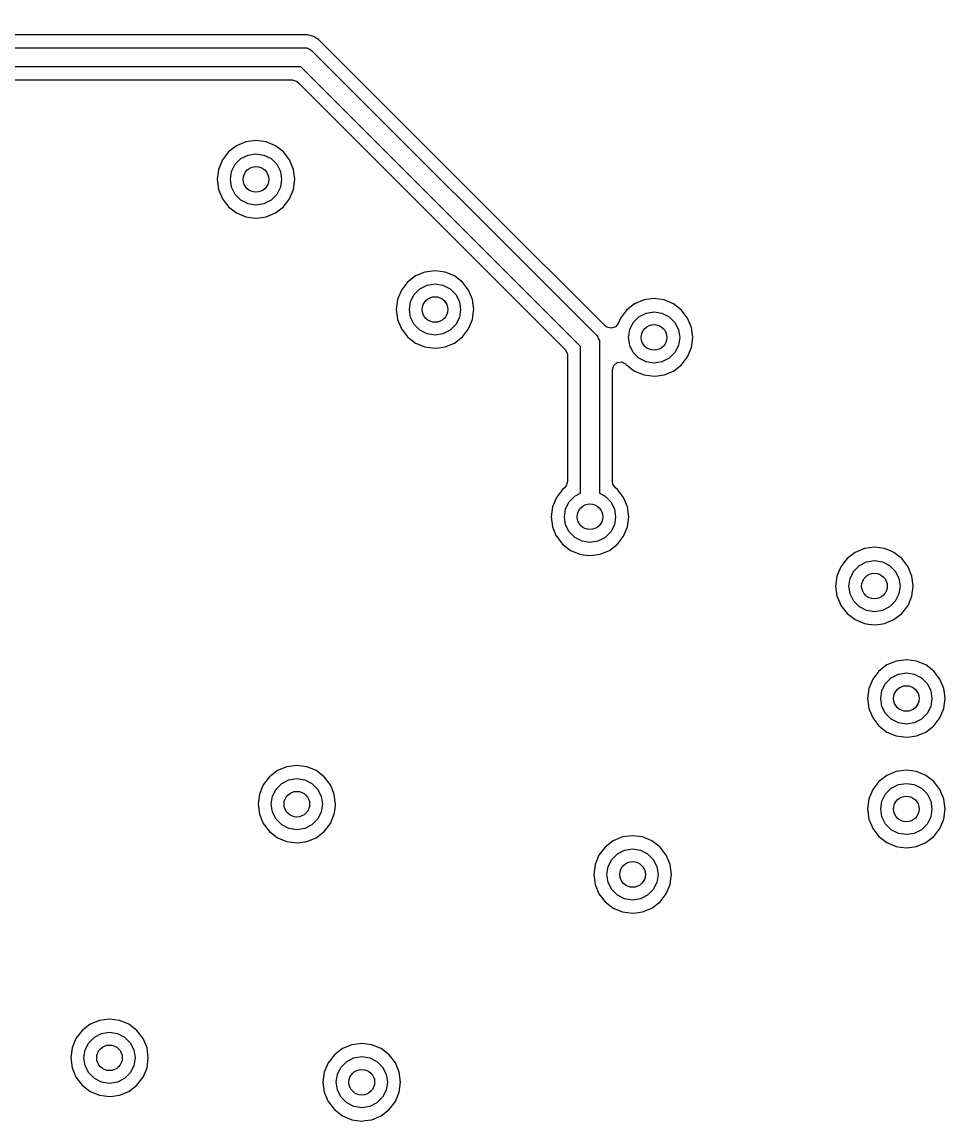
# Model space of a CAD drawing. Extents: x 116 to 183, y -110.2 to -37.6.
# Drawn here: x 154.34 to 168.82, y -80.23 to -63.07 of the extents above; entities that cross this region are included whole.
import ezdxf

# ---------------------------------------------------------------- set-up
doc = ezdxf.new("R2010")
doc.units = 0
doc.layers.add('BLACK', color=7, linetype='CONTINUOUS')

msp = doc.modelspace()

# ---------------------------------------------------------------- linework, layer by layer
at = {"layer": 'BLACK', "linetype": 'CONTINUOUS'}
for p, q in [((158.796143, -63.2765), (142.916116, -63.2765)), ((158.796144, -63.2765), (158.796143, -63.2765)), ((158.885288, -63.300386), (158.796144, -63.2765)), ((158.885289, -63.300386), (158.885288, -63.300386)), ((158.88529, -63.300387), (158.885289, -63.300386)), ((158.965208, -63.346527), (158.88529, -63.300387)), ((142.733975, -63.477), (158.75, -63.477)), ((158.75, -63.477), (158.779264, -63.479882)), ((158.779264, -63.479882), (158.801661, -63.489159)), ((158.801661, -63.489159), (158.833335, -63.502279)), ((158.965213, -63.346531), (158.965208, -63.346527)), ((161.618679, -65.999998), (158.965213, -63.346531)), ((158.833335, -63.502279), (158.856066, -63.520934)), ((158.856066, -63.520934), (163.306066, -67.970934)), ((158.687868, -63.777), (142.733975, -63.777)), ((163.05, -68.139132), (158.687868, -63.777)), ((142.916116, -63.9775), (158.553456, -63.9775)), ((158.553456, -63.9775), (158.620495, -63.997185)), ((158.620495, -63.997185), (158.641137, -64.013819)), ((158.641137, -64.013819), (162.813181, -68.185862)), ((157.68516, -65.007463), (157.559718, -65.103718)), ((157.831237, -64.946956), (157.68516, -65.007463)), ((157.831239, -64.946955), (157.831237, -64.946956)), ((157.987999, -64.926318), (157.831239, -64.946955)), ((157.988001, -64.926318), (157.987999, -64.926318)), ((158.14476, -64.946955), (157.988001, -64.926318)), ((158.144762, -64.946956), (158.14476, -64.946955)), ((158.290841, -65.007464), (158.144762, -64.946956)), ((158.416282, -65.103718), (158.290841, -65.007464)), ((157.559718, -65.103718), (157.463463, -65.22916)), ((157.664393, -65.296886), (157.752886, -65.208393)), ((157.752886, -65.208393), (157.864393, -65.151577)), ((157.864393, -65.151577), (157.988, -65.132)), ((157.988, -65.132), (158.111607, -65.151577)), ((158.111607, -65.151577), (158.223114, -65.208393)), ((158.223114, -65.208393), (158.311607, -65.296886)), ((158.512536, -65.229159), (158.416282, -65.103718)), ((157.402955, -65.375239), (157.382318, -65.531998)), ((157.402956, -65.375237), (157.402955, -65.375239)), ((157.463463, -65.22916), (157.402956, -65.375237)), ((157.607577, -65.408393), (157.664393, -65.296886)), ((158.311607, -65.296886), (158.368423, -65.408393)), ((158.573044, -65.375238), (158.512536, -65.229159)), ((158.593682, -65.532), (158.573044, -65.375238)), ((157.382318, -65.531998), (157.382318, -65.532001)), ((157.382318, -65.532001), (157.402955, -65.68876)), ((157.588, -65.532), (157.607577, -65.408393)), ((157.607577, -65.655607), (157.588, -65.532)), ((158.368423, -65.408393), (158.388, -65.532)), ((158.388, -65.532), (158.368423, -65.655607)), ((158.573044, -65.688762), (158.593682, -65.532)), ((157.402955, -65.68876), (157.402956, -65.688762)), ((157.402956, -65.688762), (157.463464, -65.834841)), ((157.664393, -65.767114), (157.607577, -65.655607)), ((158.368423, -65.655607), (158.311607, -65.767114)), ((158.512536, -65.834841), (158.573044, -65.688762)), ((157.463464, -65.834841), (157.559718, -65.960282)), ((157.752886, -65.855607), (157.664393, -65.767114)), ((157.864393, -65.912423), (157.752886, -65.855607)), ((158.223114, -65.855607), (158.111607, -65.912423)), ((158.311607, -65.767114), (158.223114, -65.855607)), ((158.416282, -65.960282), (158.512536, -65.834841)), ((157.559718, -65.960282), (157.685159, -66.056536)), ((157.685159, -66.056536), (157.831238, -66.117044)), ((157.988, -65.932), (157.864393, -65.912423)), ((158.111607, -65.912423), (157.988, -65.932)), ((158.144762, -66.117044), (158.290841, -66.056536)), ((158.290841, -66.056536), (158.416282, -65.960282)), ((163.415212, -67.796531), (161.618679, -65.999998)), ((157.831238, -66.117044), (157.909619, -66.127363)), ((157.909619, -66.127363), (157.987999, -66.137682)), ((157.987999, -66.137682), (157.988, -66.137682)), ((157.988, -66.137682), (157.988001, -66.137682)), ((157.988001, -66.137682), (158.040254, -66.130802)), ((158.040254, -66.130802), (158.144762, -66.117044)), ((160.47916, -67.039463), (160.353718, -67.135718)), ((160.625237, -66.978956), (160.47916, -67.039463)), ((160.625239, -66.978955), (160.625237, -66.978956)), ((160.781999, -66.958318), (160.625239, -66.978955)), ((160.782001, -66.958318), (160.781999, -66.958318)), ((160.93876, -66.978955), (160.782001, -66.958318)), ((160.938762, -66.978956), (160.93876, -66.978955)), ((161.084841, -67.039464), (160.938762, -66.978956)), ((161.210282, -67.135718), (161.084841, -67.039464)), ((160.257463, -67.26116), (160.196956, -67.407237)), ((160.353718, -67.135718), (160.257463, -67.26116)), ((160.458393, -67.328886), (160.546886, -67.240393)), ((160.546886, -67.240393), (160.658393, -67.183577)), ((160.658393, -67.183577), (160.782, -67.164)), ((160.782, -67.164), (160.905607, -67.183577)), ((160.905607, -67.183577), (161.017114, -67.240393)), ((161.017114, -67.240393), (161.105607, -67.328886)), ((161.306536, -67.261159), (161.210282, -67.135718)), ((161.367044, -67.407238), (161.306536, -67.261159)), ((160.196955, -67.407239), (160.176318, -67.563998)), ((160.196956, -67.407237), (160.196955, -67.407239)), ((160.401577, -67.440393), (160.458393, -67.328886)), ((161.105607, -67.328886), (161.162423, -67.440393)), ((161.367044, -67.407239), (161.367044, -67.407238)), ((161.387682, -67.563998), (161.367044, -67.407239)), ((164.043237, -67.414956), (163.89716, -67.475463)), ((164.043239, -67.414955), (164.043237, -67.414956)), ((164.199999, -67.394318), (164.043239, -67.414955)), ((164.200001, -67.394318), (164.199999, -67.394318)), ((164.35676, -67.414955), (164.200001, -67.394318)), ((164.356762, -67.414956), (164.35676, -67.414955)), ((164.394865, -67.430739), (164.356762, -67.414956)), ((164.502841, -67.475464), (164.394865, -67.430739)), ((160.176318, -67.563998), (160.176318, -67.564001)), ((160.176318, -67.564001), (160.196955, -67.72076)), ((160.382, -67.564), (160.401577, -67.440393)), ((160.401577, -67.687607), (160.382, -67.564)), ((161.162423, -67.440393), (161.182, -67.564)), ((161.182, -67.564), (161.162423, -67.687607)), ((161.367044, -67.720762), (161.384588, -67.5875)), ((161.384588, -67.5875), (161.387682, -67.564001)), ((161.387682, -67.564001), (161.387682, -67.563998)), ((163.771718, -67.571718), (163.675463, -67.69716)), ((163.89716, -67.475463), (163.771718, -67.571718)), ((164.076393, -67.619577), (164.2, -67.6)), ((164.2, -67.6), (164.323607, -67.619577)), ((164.628282, -67.571718), (164.502841, -67.475464)), ((164.64039, -67.587498), (164.628282, -67.571718)), ((164.724536, -67.697159), (164.64039, -67.587498)), ((160.196955, -67.72076), (160.196956, -67.720762)), ((160.196956, -67.720762), (160.257464, -67.866841)), ((160.458393, -67.799114), (160.401577, -67.687607)), ((161.162423, -67.687607), (161.105607, -67.799114)), ((161.306536, -67.866841), (161.367044, -67.720762)), ((163.64115, -67.779999), (163.597308, -67.834403)), ((163.675463, -67.69716), (163.64115, -67.779999)), ((163.819577, -67.876393), (163.876393, -67.764886)), ((163.876393, -67.764886), (163.964886, -67.676393)), ((163.964886, -67.676393), (164.076393, -67.619577)), ((164.323607, -67.619577), (164.435114, -67.676393)), ((164.435114, -67.676393), (164.523607, -67.764886)), ((164.523607, -67.764886), (164.580423, -67.876393)), ((164.785044, -67.843238), (164.724536, -67.697159)), ((160.257464, -67.866841), (160.353718, -67.992282)), ((160.546886, -67.887607), (160.458393, -67.799114)), ((160.658393, -67.944423), (160.546886, -67.887607)), ((160.782, -67.964), (160.658393, -67.944423)), ((160.905607, -67.944423), (160.782, -67.964)), ((161.017114, -67.887607), (160.905607, -67.944423)), ((161.105607, -67.799114), (161.017114, -67.887607)), ((161.210282, -67.992282), (161.306536, -67.866841)), ((163.438908, -67.820227), (163.415212, -67.796531)), ((163.463315, -67.839187), (163.438908, -67.820227)), ((163.531014, -67.856467), (163.463315, -67.839187)), ((163.597308, -67.834403), (163.531014, -67.856467)), ((163.8, -68), (163.819577, -67.876393)), ((164.580423, -67.876393), (164.6, -68)), ((164.805682, -68), (164.785044, -67.843238)), ((160.353718, -67.992282), (160.479159, -68.088536)), ((160.479159, -68.088536), (160.625238, -68.149044)), ((160.938762, -68.149044), (161.084841, -68.088536)), ((161.084841, -68.088536), (161.210282, -67.992282)), ((163.306066, -67.970934), (163.324721, -67.993664)), ((163.324721, -67.993664), (163.340557, -68.031899)), ((163.340557, -68.031899), (163.347118, -68.047736)), ((163.347118, -68.047736), (163.35, -68.077)), ((163.35, -68.077), (163.35, -70.433024)), ((163.819577, -68.123607), (163.8, -68)), ((163.876393, -68.235114), (163.819577, -68.123607)), ((164.580423, -68.123607), (164.523607, -68.235114)), ((164.6, -68), (164.580423, -68.123607)), ((164.785044, -68.156762), (164.805682, -68)), ((160.625238, -68.149044), (160.700307, -68.158927)), ((160.700307, -68.158927), (160.781999, -68.169682)), ((160.781999, -68.169682), (160.782, -68.169682)), ((160.782, -68.169682), (160.782001, -68.169682)), ((160.782001, -68.169682), (160.834254, -68.162802)), ((160.834254, -68.162802), (160.938762, -68.149044)), ((162.813181, -68.185862), (162.846666, -68.247185)), ((162.846666, -68.247185), (162.8495, -68.273543)), ((162.8495, -68.273543), (162.8495, -70.250883)), ((163.05, -70.433024), (163.05, -68.139132)), ((163.964886, -68.323607), (163.876393, -68.235114)), ((164.523607, -68.235114), (164.435114, -68.323607)), ((164.724536, -68.302841), (164.785044, -68.156762)), ((163.5505, -68.505276), (163.570185, -68.438237)), ((163.570185, -68.438237), (163.622989, -68.392482)), ((163.622989, -68.392482), (163.692147, -68.382538)), ((163.692147, -68.382538), (163.755703, -68.411563)), ((163.755703, -68.411563), (163.767166, -68.42373)), ((163.767166, -68.42373), (163.771713, -68.428277)), ((163.771713, -68.428277), (163.771715, -68.428279)), ((163.771715, -68.428279), (163.771718, -68.428282)), ((163.771718, -68.428282), (163.897159, -68.524536)), ((164.076393, -68.380423), (163.964886, -68.323607)), ((164.2, -68.4), (164.076393, -68.380423)), ((164.323607, -68.380423), (164.2, -68.4)), ((164.435114, -68.323607), (164.323607, -68.380423)), ((164.502841, -68.524536), (164.628282, -68.428282)), ((164.628282, -68.428282), (164.724536, -68.302841)), ((163.5505, -69.748265), (163.5505, -68.505276)), ((163.897159, -68.524536), (164.043238, -68.585044)), ((164.043238, -68.585044), (164.121619, -68.595363)), ((164.121619, -68.595363), (164.199999, -68.605682)), ((164.199999, -68.605682), (164.2, -68.605682)), ((164.2, -68.605682), (164.200001, -68.605682)), ((164.200001, -68.605682), (164.252254, -68.598802)), ((164.252254, -68.598802), (164.356762, -68.585044)), ((164.356762, -68.585044), (164.502841, -68.524536)), ((163.5505, -70.250883), (163.5505, -69.748265)), ((162.800987, -70.349258), (162.771721, -70.371714)), ((162.829815, -70.317922), (162.800987, -70.349258)), ((162.8495, -70.250883), (162.829815, -70.317922)), ((163.557811, -70.29283), (163.5505, -70.250883)), ((163.599013, -70.349258), (163.557811, -70.29283)), ((163.628278, -70.371714), (163.599013, -70.349258)), ((162.675463, -70.49716), (162.614956, -70.643237)), ((162.771721, -70.371714), (162.675463, -70.49716)), ((162.876393, -70.564886), (162.964886, -70.476393)), ((162.964886, -70.476393), (163.05, -70.433024)), ((163.35, -70.433024), (163.435114, -70.476393)), ((163.435114, -70.476393), (163.523607, -70.564886)), ((163.628279, -70.371716), (163.628278, -70.371714)), ((163.628282, -70.371718), (163.628279, -70.371716)), ((163.724536, -70.497159), (163.628282, -70.371718)), ((163.785044, -70.643238), (163.724536, -70.497159)), ((162.614955, -70.643239), (162.594318, -70.799998)), ((162.614956, -70.643237), (162.614955, -70.643239)), ((162.8, -70.8), (162.819577, -70.676393)), ((162.819577, -70.676393), (162.876393, -70.564886)), ((163.523607, -70.564886), (163.580423, -70.676393)), ((163.580423, -70.676393), (163.6, -70.8)), ((163.785044, -70.643239), (163.785044, -70.643238)), ((163.796227, -70.728185), (163.785044, -70.643239)), ((162.594318, -70.799998), (162.594318, -70.800001)), ((162.594318, -70.800001), (162.614955, -70.95676)), ((162.819577, -70.923607), (162.8, -70.8)), ((163.6, -70.8), (163.580423, -70.923607)), ((163.785044, -70.956762), (163.805682, -70.8)), ((163.805682, -70.8), (163.796227, -70.728185)), ((162.614955, -70.95676), (162.614956, -70.956762)), ((162.614956, -70.956762), (162.674447, -71.100387)), ((162.876393, -71.035114), (162.819577, -70.923607)), ((162.964886, -71.123607), (162.876393, -71.035114)), ((163.523607, -71.035114), (163.435114, -71.123607)), ((163.580423, -70.923607), (163.523607, -71.035114)), ((163.724536, -71.102841), (163.785044, -70.956762)), ((162.674447, -71.100387), (162.675464, -71.102841)), ((162.675464, -71.102841), (162.771718, -71.228282)), ((163.076393, -71.180423), (162.964886, -71.123607)), ((163.2, -71.2), (163.076393, -71.180423)), ((163.323607, -71.180423), (163.2, -71.2)), ((163.435114, -71.123607), (163.323607, -71.180423)), ((163.628282, -71.228282), (163.724536, -71.102841)), ((162.771718, -71.228282), (162.897159, -71.324536)), ((162.897159, -71.324536), (163.043238, -71.385044)), ((163.043238, -71.385044), (163.09552, -71.391927)), ((163.252254, -71.398802), (163.356762, -71.385044)), ((163.356762, -71.385044), (163.502841, -71.324536)), ((163.502841, -71.324536), (163.628282, -71.228282)), ((167.33716, -71.357463), (167.211718, -71.453718)), ((167.483237, -71.296956), (167.33716, -71.357463)), ((167.483239, -71.296955), (167.483237, -71.296956)), ((167.639999, -71.276318), (167.483239, -71.296955)), ((167.640001, -71.276318), (167.639999, -71.276318)), ((167.79676, -71.296955), (167.640001, -71.276318)), ((167.796762, -71.296956), (167.79676, -71.296955)), ((167.908496, -71.343238), (167.796762, -71.296956)), ((167.942841, -71.357464), (167.908496, -71.343238)), ((168.068282, -71.453718), (167.942841, -71.357464)), ((163.09552, -71.391927), (163.199999, -71.405682)), ((163.199999, -71.405682), (163.2, -71.405682)), ((163.2, -71.405682), (163.200001, -71.405682)), ((163.200001, -71.405682), (163.252254, -71.398802)), ((167.211718, -71.453718), (167.115463, -71.57916)), ((167.316393, -71.646886), (167.404886, -71.558393)), ((167.404886, -71.558393), (167.516393, -71.501577)), ((167.516393, -71.501577), (167.64, -71.482)), ((167.64, -71.482), (167.763607, -71.501577)), ((167.763607, -71.501577), (167.875114, -71.558393)), ((167.875114, -71.558393), (167.963607, -71.646886)), ((168.103794, -71.499998), (168.068282, -71.453718)), ((168.164536, -71.579159), (168.103794, -71.499998)), ((167.054955, -71.725239), (167.034318, -71.881998)), ((167.054956, -71.725237), (167.054955, -71.725239)), ((167.115463, -71.57916), (167.054956, -71.725237)), ((167.259577, -71.758393), (167.316393, -71.646886)), ((167.963607, -71.646886), (168.020423, -71.758393)), ((168.225044, -71.725238), (168.164536, -71.579159)), ((168.225044, -71.725239), (168.225044, -71.725238)), ((168.245414, -71.879968), (168.225044, -71.725239)), ((167.034318, -71.881998), (167.034318, -71.882001)), ((167.034318, -71.882001), (167.054955, -72.03876)), ((167.24, -71.882), (167.259577, -71.758393)), ((167.259577, -72.005607), (167.24, -71.882)), ((168.020423, -71.758393), (168.04, -71.882)), ((168.04, -71.882), (168.020423, -72.005607)), ((168.225044, -72.038762), (168.245682, -71.882)), ((168.245682, -71.882), (168.245414, -71.879968)), ((167.054955, -72.03876), (167.054956, -72.038762)), ((167.054956, -72.038762), (167.092885, -72.130332)), ((167.316393, -72.117114), (167.259577, -72.005607)), ((168.020423, -72.005607), (167.963607, -72.117114)), ((168.164536, -72.184841), (168.225044, -72.038762)), ((167.092885, -72.130332), (167.115464, -72.184841)), ((167.115464, -72.184841), (167.211718, -72.310282)), ((167.404886, -72.205607), (167.316393, -72.117114)), ((167.516393, -72.262423), (167.404886, -72.205607)), ((167.875114, -72.205607), (167.763607, -72.262423)), ((167.963607, -72.117114), (167.875114, -72.205607)), ((168.068282, -72.310282), (168.164536, -72.184841)), ((167.211718, -72.310282), (167.337159, -72.406536)), ((167.337159, -72.406536), (167.483238, -72.467044)), ((167.64, -72.282), (167.516393, -72.262423)), ((167.763607, -72.262423), (167.64, -72.282)), ((167.796762, -72.467044), (167.942841, -72.406536)), ((167.942841, -72.406536), (168.068282, -72.310282)), ((167.483238, -72.467044), (167.547187, -72.475463)), ((167.547187, -72.475463), (167.639999, -72.487682)), ((167.639999, -72.487682), (167.64, -72.487682)), ((167.64, -72.487682), (167.640001, -72.487682)), ((167.640001, -72.487682), (167.732805, -72.475464)), ((167.732805, -72.475464), (167.796762, -72.467044)), ((167.980737, -73.052456), (167.83466, -73.112963)), ((167.980739, -73.052455), (167.980737, -73.052456)), ((168.137499, -73.031818), (167.980739, -73.052455)), ((168.137501, -73.031818), (168.137499, -73.031818)), ((168.29426, -73.052455), (168.137501, -73.031818)), ((168.294262, -73.052456), (168.29426, -73.052455)), ((168.415904, -73.102842), (168.294262, -73.052456)), ((168.440341, -73.112964), (168.415904, -73.102842)), ((167.709218, -73.209218), (167.612963, -73.33466)), ((167.83466, -73.112963), (167.709218, -73.209218)), ((167.902386, -73.313893), (168.013893, -73.257077)), ((168.013893, -73.257077), (168.1375, -73.2375)), ((168.1375, -73.2375), (168.261107, -73.257077)), ((168.261107, -73.257077), (168.372614, -73.313893)), ((168.565782, -73.209218), (168.440341, -73.112964)), ((168.662036, -73.334659), (168.565782, -73.209218)), ((167.612963, -73.33466), (167.552456, -73.480737)), ((167.757077, -73.513893), (167.813893, -73.402386)), ((167.813893, -73.402386), (167.902386, -73.313893)), ((168.372614, -73.313893), (168.461107, -73.402386)), ((168.461107, -73.402386), (168.517923, -73.513893)), ((168.722544, -73.480738), (168.662036, -73.334659)), ((167.552455, -73.480739), (167.531818, -73.637498)), ((167.552456, -73.480737), (167.552455, -73.480739)), ((167.7375, -73.6375), (167.757077, -73.513893)), ((168.517923, -73.513893), (168.5375, -73.6375)), ((168.737182, -73.591922), (168.722544, -73.480738)), ((168.743182, -73.6375), (168.737182, -73.591922)), ((167.531818, -73.637498), (167.531818, -73.637501)), ((167.531818, -73.637501), (167.552455, -73.79426)), ((167.757077, -73.761107), (167.7375, -73.6375)), ((167.813893, -73.872614), (167.757077, -73.761107)), ((168.517923, -73.761107), (168.461107, -73.872614)), ((168.5375, -73.6375), (168.517923, -73.761107)), ((168.722544, -73.794262), (168.743182, -73.6375)), ((167.552455, -73.79426), (167.552456, -73.794262)), ((167.552456, -73.794262), (167.611787, -73.937501)), ((167.611787, -73.937501), (167.612964, -73.940341)), ((167.612964, -73.940341), (167.709218, -74.065782)), ((167.902386, -73.961107), (167.813893, -73.872614)), ((168.461107, -73.872614), (168.372614, -73.961107)), ((168.565782, -74.065782), (168.662036, -73.940341)), ((168.662036, -73.940341), (168.722544, -73.794262)), ((167.709218, -74.065782), (167.834659, -74.162036)), ((168.013893, -74.017923), (167.902386, -73.961107)), ((168.1375, -74.0375), (168.013893, -74.017923)), ((168.261107, -74.017923), (168.1375, -74.0375)), ((168.372614, -73.961107), (168.261107, -74.017923)), ((168.440341, -74.162036), (168.565782, -74.065782)), ((167.834659, -74.162036), (167.980738, -74.222544)), ((167.980738, -74.222544), (168.059119, -74.232863)), ((168.059119, -74.232863), (168.137499, -74.243182)), ((168.137499, -74.243182), (168.1375, -74.243182)), ((168.1375, -74.243182), (168.137501, -74.243182)), ((168.137501, -74.243182), (168.189754, -74.236302)), ((168.189754, -74.236302), (168.294262, -74.222544)), ((168.294262, -74.222544), (168.440341, -74.162036)), ((158.322483, -74.763217), (158.197041, -74.859472)), ((158.46856, -74.70271), (158.322483, -74.763217)), ((158.468562, -74.702709), (158.46856, -74.70271)), ((158.625322, -74.682072), (158.468562, -74.702709)), ((158.625324, -74.682072), (158.625322, -74.682072)), ((158.782083, -74.702709), (158.625324, -74.682072)), ((158.782085, -74.70271), (158.782083, -74.702709)), ((158.917657, -74.758866), (158.782085, -74.70271)), ((158.928164, -74.763218), (158.917657, -74.758866)), ((159.053605, -74.859472), (158.928164, -74.763218)), ((167.980737, -74.777456), (167.83466, -74.837963)), ((167.980739, -74.777455), (167.980737, -74.777456)), ((168.137499, -74.756818), (167.980739, -74.777455)), ((168.137501, -74.756818), (168.137499, -74.756818)), ((168.29426, -74.777455), (168.137501, -74.756818)), ((168.294262, -74.777456), (168.29426, -74.777455)), ((168.440341, -74.837964), (168.294262, -74.777456)), ((158.100786, -74.984914), (158.040279, -75.130991)), ((158.197041, -74.859472), (158.100786, -74.984914)), ((158.301716, -75.05264), (158.390209, -74.964147)), ((158.390209, -74.964147), (158.501716, -74.907331)), ((158.501716, -74.907331), (158.625323, -74.887754)), ((158.625323, -74.887754), (158.74893, -74.907331)), ((158.74893, -74.907331), (158.860437, -74.964147)), ((158.860437, -74.964147), (158.94893, -75.05264)), ((159.149859, -74.984913), (159.053605, -74.859472)), ((159.210367, -75.130992), (159.149859, -74.984913)), ((167.709218, -74.934218), (167.612963, -75.05966)), ((167.83466, -74.837963), (167.709218, -74.934218)), ((167.902386, -75.038893), (168.013893, -74.982077)), ((168.013893, -74.982077), (168.1375, -74.9625)), ((168.1375, -74.9625), (168.261107, -74.982077)), ((168.261107, -74.982077), (168.372614, -75.038893)), ((168.565782, -74.934218), (168.440341, -74.837964)), ((168.662036, -75.059659), (168.565782, -74.934218)), ((158.040278, -75.130993), (158.019641, -75.287752)), ((158.040279, -75.130991), (158.040278, -75.130993)), ((158.2449, -75.164147), (158.301716, -75.05264)), ((158.94893, -75.05264), (159.005746, -75.164147)), ((159.210367, -75.130993), (159.210367, -75.130992)), ((159.226034, -75.249998), (159.210367, -75.130993)), ((167.612963, -75.05966), (167.552456, -75.205737)), ((167.757077, -75.238893), (167.813893, -75.127386)), ((167.813893, -75.127386), (167.902386, -75.038893)), ((168.372614, -75.038893), (168.461107, -75.127386)), ((168.461107, -75.127386), (168.517923, -75.238893)), ((168.722544, -75.205738), (168.662036, -75.059659)), ((158.019641, -75.287752), (158.019641, -75.287755)), ((158.019641, -75.287755), (158.040278, -75.444514)), ((158.225323, -75.287754), (158.2449, -75.164147)), ((158.2449, -75.411361), (158.225323, -75.287754)), ((159.005746, -75.164147), (159.025323, -75.287754)), ((159.025323, -75.287754), (159.005746, -75.411361)), ((159.221165, -75.362498), (159.231005, -75.287754)), ((159.231005, -75.287754), (159.226034, -75.249998)), ((167.552455, -75.205739), (167.531818, -75.362498)), ((167.552456, -75.205737), (167.552455, -75.205739)), ((167.7375, -75.3625), (167.757077, -75.238893)), ((168.517923, -75.238893), (168.5375, -75.3625)), ((168.722544, -75.205739), (168.722544, -75.205738)), ((168.728371, -75.249998), (168.722544, -75.205739)), ((168.738179, -75.324502), (168.728371, -75.249998)), ((168.743182, -75.3625), (168.738179, -75.324502)), ((158.040278, -75.444514), (158.040279, -75.444516)), ((158.040279, -75.444516), (158.100787, -75.590595)), ((158.301716, -75.522868), (158.2449, -75.411361)), ((159.005746, -75.411361), (158.94893, -75.522868)), ((159.149859, -75.590595), (159.210367, -75.444516)), ((159.210367, -75.444516), (159.221165, -75.362498)), ((167.531818, -75.362498), (167.531818, -75.362501)), ((167.531818, -75.362501), (167.552455, -75.51926)), ((167.757077, -75.486107), (167.7375, -75.3625)), ((167.813893, -75.597614), (167.757077, -75.486107)), ((168.517923, -75.486107), (168.461107, -75.597614)), ((168.5375, -75.3625), (168.517923, -75.486107)), ((168.722544, -75.519262), (168.743182, -75.3625)), ((158.100787, -75.590595), (158.197041, -75.716036)), ((158.390209, -75.611361), (158.301716, -75.522868)), ((158.501716, -75.668177), (158.390209, -75.611361)), ((158.625323, -75.687754), (158.501716, -75.668177)), ((158.74893, -75.668177), (158.625323, -75.687754)), ((158.860437, -75.611361), (158.74893, -75.668177)), ((158.94893, -75.522868), (158.860437, -75.611361)), ((159.053605, -75.716036), (159.149859, -75.590595)), ((167.552455, -75.51926), (167.552456, -75.519262)), ((167.552456, -75.519262), (167.602024, -75.638931)), ((167.602024, -75.638931), (167.612964, -75.665341)), ((167.612964, -75.665341), (167.709218, -75.790782)), ((167.902386, -75.686107), (167.813893, -75.597614)), ((168.461107, -75.597614), (168.372614, -75.686107)), ((168.565782, -75.790782), (168.662036, -75.665341)), ((168.662036, -75.665341), (168.722544, -75.519262)), ((158.197041, -75.716036), (158.322482, -75.81229)), ((158.322482, -75.81229), (158.468561, -75.872798)), ((158.782085, -75.872798), (158.928164, -75.81229)), ((158.928164, -75.81229), (159.053605, -75.716036)), ((163.708237, -75.799956), (163.56216, -75.860463)), ((163.708239, -75.799955), (163.708237, -75.799956)), ((163.864999, -75.779318), (163.708239, -75.799955)), ((163.865001, -75.779318), (163.864999, -75.779318)), ((164.02176, -75.799955), (163.865001, -75.779318)), ((164.021762, -75.799956), (164.02176, -75.799955)), ((164.156296, -75.855682), (164.021762, -75.799956)), ((167.709218, -75.790782), (167.834659, -75.887036)), ((168.013893, -75.742923), (167.902386, -75.686107)), ((168.1375, -75.7625), (168.013893, -75.742923)), ((168.261107, -75.742923), (168.1375, -75.7625)), ((168.372614, -75.686107), (168.261107, -75.742923)), ((168.440341, -75.887036), (168.565782, -75.790782)), ((158.468561, -75.872798), (158.546942, -75.883117)), ((158.546942, -75.883117), (158.625322, -75.893436)), ((158.625322, -75.893436), (158.625323, -75.893436)), ((158.625323, -75.893436), (158.625324, -75.893436)), ((158.625324, -75.893436), (158.677577, -75.886556)), ((158.677577, -75.886556), (158.782085, -75.872798)), ((163.436718, -75.956718), (163.340463, -76.08216)), ((163.56216, -75.860463), (163.436718, -75.956718)), ((163.629886, -76.061393), (163.741393, -76.004577)), ((163.741393, -76.004577), (163.865, -75.985)), ((163.865, -75.985), (163.988607, -76.004577)), ((163.988607, -76.004577), (164.100114, -76.061393)), ((164.167841, -75.860464), (164.156296, -75.855682)), ((164.293282, -75.956718), (164.167841, -75.860464)), ((164.389536, -76.082159), (164.293282, -75.956718)), ((167.834659, -75.887036), (167.980738, -75.947544)), ((167.980738, -75.947544), (168.050422, -75.956718)), ((168.050422, -75.956718), (168.137499, -75.968182)), ((168.137499, -75.968182), (168.1375, -75.968182)), ((168.1375, -75.968182), (168.137501, -75.968182)), ((168.137501, -75.968182), (168.224578, -75.956718)), ((168.224578, -75.956718), (168.294262, -75.947544)), ((168.294262, -75.947544), (168.440341, -75.887036)), ((163.340463, -76.08216), (163.279956, -76.228237)), ((163.484577, -76.261393), (163.541393, -76.149886)), ((163.541393, -76.149886), (163.629886, -76.061393)), ((164.100114, -76.061393), (164.188607, -76.149886)), ((164.188607, -76.149886), (164.245423, -76.261393)), ((164.450044, -76.228238), (164.389536, -76.082159)), ((163.279955, -76.228239), (163.259318, -76.384998)), ((163.279956, -76.228237), (163.279955, -76.228239)), ((163.465, -76.385), (163.484577, -76.261393)), ((164.245423, -76.261393), (164.265, -76.385)), ((164.450044, -76.228239), (164.450044, -76.228238)), ((164.470682, -76.384998), (164.450044, -76.228239)), ((163.259318, -76.384998), (163.259318, -76.385001)), ((163.259318, -76.385001), (163.279955, -76.54176)), ((163.484577, -76.508607), (163.465, -76.385)), ((163.541393, -76.620114), (163.484577, -76.508607)), ((164.245423, -76.508607), (164.188607, -76.620114)), ((164.265, -76.385), (164.245423, -76.508607)), ((164.450044, -76.541762), (164.467111, -76.412125)), ((164.467111, -76.412125), (164.470682, -76.385001)), ((164.470682, -76.385001), (164.470682, -76.384998)), ((163.279955, -76.54176), (163.279956, -76.541762)), ((163.279956, -76.541762), (163.340371, -76.687618)), ((163.340371, -76.687618), (163.340464, -76.687841)), ((163.340464, -76.687841), (163.436718, -76.813282)), ((163.629886, -76.708607), (163.541393, -76.620114)), ((164.188607, -76.620114), (164.100114, -76.708607)), ((164.293282, -76.813282), (164.389536, -76.687841)), ((164.389536, -76.687841), (164.450044, -76.541762)), ((163.436718, -76.813282), (163.562159, -76.909536)), ((163.741393, -76.765423), (163.629886, -76.708607)), ((163.865, -76.785), (163.741393, -76.765423)), ((163.988607, -76.765423), (163.865, -76.785)), ((164.100114, -76.708607), (163.988607, -76.765423)), ((164.167841, -76.909536), (164.293282, -76.813282)), ((163.562159, -76.909536), (163.708238, -76.970044)), ((163.708238, -76.970044), (163.786619, -76.980363)), ((163.786619, -76.980363), (163.864999, -76.990682)), ((163.864999, -76.990682), (163.865, -76.990682)), ((163.865, -76.990682), (163.865001, -76.990682)), ((163.865001, -76.990682), (163.917254, -76.983802)), ((163.917254, -76.983802), (164.021762, -76.970044)), ((164.021762, -76.970044), (164.167841, -76.909536)), ((155.39916, -78.723463), (155.273718, -78.819718)), ((155.545237, -78.662956), (155.39916, -78.723463)), ((155.545239, -78.662955), (155.545237, -78.662956)), ((155.701999, -78.642318), (155.545239, -78.662955)), ((155.702001, -78.642318), (155.701999, -78.642318)), ((155.85876, -78.662955), (155.702001, -78.642318)), ((155.858762, -78.662956), (155.85876, -78.662955)), ((155.965588, -78.707205), (155.858762, -78.662956)), ((156.004841, -78.723464), (155.965588, -78.707205)), ((156.130282, -78.819718), (156.004841, -78.723464)), ((155.273718, -78.819718), (155.177463, -78.94516)), ((155.378393, -79.012886), (155.466886, -78.924393)), ((155.466886, -78.924393), (155.578393, -78.867577)), ((155.578393, -78.867577), (155.702, -78.848)), ((155.702, -78.848), (155.825607, -78.867577)), ((155.825607, -78.867577), (155.937114, -78.924393)), ((155.937114, -78.924393), (156.025607, -79.012886)), ((156.226536, -78.945159), (156.130282, -78.819718)), ((155.116955, -79.091239), (155.096318, -79.247998)), ((155.116956, -79.091237), (155.116955, -79.091239)), ((155.177463, -78.94516), (155.116956, -79.091237)), ((155.321577, -79.124393), (155.378393, -79.012886)), ((156.025607, -79.012886), (156.082423, -79.124393)), ((156.287044, -79.091238), (156.226536, -78.945159)), ((156.307682, -79.248), (156.287044, -79.091238)), ((159.33616, -79.104463), (159.210718, -79.200718)), ((159.482237, -79.043956), (159.33616, -79.104463)), ((159.482239, -79.043955), (159.482237, -79.043956)), ((159.638999, -79.023318), (159.482239, -79.043955)), ((159.639001, -79.023318), (159.638999, -79.023318)), ((159.79576, -79.043955), (159.639001, -79.023318)), ((159.795762, -79.043956), (159.79576, -79.043955)), ((159.909908, -79.091237), (159.795762, -79.043956)), ((159.941841, -79.104464), (159.909908, -79.091237)), ((160.067282, -79.200718), (159.941841, -79.104464)), ((155.096318, -79.247998), (155.096318, -79.248001)), ((155.096318, -79.248001), (155.116955, -79.40476)), ((155.302, -79.248), (155.321577, -79.124393)), ((155.321577, -79.371607), (155.302, -79.248)), ((156.082423, -79.124393), (156.102, -79.248)), ((156.102, -79.248), (156.082423, -79.371607)), ((156.287044, -79.404762), (156.307682, -79.248)), ((159.210718, -79.200718), (159.114463, -79.32616)), ((159.403886, -79.305393), (159.515393, -79.248577)), ((159.515393, -79.248577), (159.639, -79.229)), ((159.639, -79.229), (159.762607, -79.248577)), ((159.762607, -79.248577), (159.874114, -79.305393)), ((160.163536, -79.326159), (160.067282, -79.200718)), ((155.116955, -79.40476), (155.116956, -79.404762)), ((155.116956, -79.404762), (155.144905, -79.472238)), ((155.378393, -79.483114), (155.321577, -79.371607)), ((156.082423, -79.371607), (156.025607, -79.483114)), ((156.226536, -79.550841), (156.287044, -79.404762)), ((159.114463, -79.32616), (159.053956, -79.472237)), ((159.258577, -79.505393), (159.315393, -79.393886)), ((159.315393, -79.393886), (159.403886, -79.305393)), ((159.874114, -79.305393), (159.962607, -79.393886)), ((159.962607, -79.393886), (160.019423, -79.505393)), ((160.224044, -79.472238), (160.163536, -79.326159)), ((155.144905, -79.472238), (155.177464, -79.550841)), ((155.177464, -79.550841), (155.273718, -79.676282)), ((155.466886, -79.571607), (155.378393, -79.483114)), ((155.578393, -79.628423), (155.466886, -79.571607)), ((155.937114, -79.571607), (155.825607, -79.628423)), ((156.025607, -79.483114), (155.937114, -79.571607)), ((156.166564, -79.628998), (156.226536, -79.550841)), ((159.053955, -79.472239), (159.033318, -79.628998)), ((159.053956, -79.472237), (159.053955, -79.472239)), ((159.239, -79.629), (159.258577, -79.505393)), ((160.019423, -79.505393), (160.039, -79.629)), ((160.244682, -79.629), (160.224044, -79.472238)), ((155.273718, -79.676282), (155.399159, -79.772536)), ((155.399159, -79.772536), (155.545238, -79.833044)), ((155.702, -79.648), (155.578393, -79.628423)), ((155.825607, -79.628423), (155.702, -79.648)), ((155.858762, -79.833044), (156.004841, -79.772536)), ((156.004841, -79.772536), (156.130282, -79.676282)), ((156.130282, -79.676282), (156.166564, -79.628998)), ((159.033318, -79.628998), (159.033318, -79.629001)), ((159.033318, -79.629001), (159.053955, -79.78576)), ((159.053955, -79.78576), (159.053956, -79.785762)), ((159.053956, -79.785762), (159.114464, -79.931841)), ((159.258577, -79.752607), (159.239, -79.629)), ((159.315393, -79.864114), (159.258577, -79.752607)), ((160.019423, -79.752607), (159.962607, -79.864114)), ((160.039, -79.629), (160.019423, -79.752607)), ((160.163536, -79.931841), (160.224044, -79.785762)), ((160.224044, -79.785762), (160.244682, -79.629)), ((155.545238, -79.833044), (155.623619, -79.843363)), ((155.623619, -79.843363), (155.701999, -79.853682)), ((155.701999, -79.853682), (155.702, -79.853682)), ((155.702, -79.853682), (155.702001, -79.853682)), ((155.702001, -79.853682), (155.754254, -79.846802)), ((155.754254, -79.846802), (155.858762, -79.833044)), ((159.114464, -79.931841), (159.210718, -80.057282)), ((159.403886, -79.952607), (159.315393, -79.864114)), ((159.515393, -80.009423), (159.403886, -79.952607)), ((159.874114, -79.952607), (159.762607, -80.009423)), ((159.962607, -79.864114), (159.874114, -79.952607)), ((160.067282, -80.057282), (160.163536, -79.931841)), ((159.210718, -80.057282), (159.336159, -80.153536)), ((159.639, -80.029), (159.515393, -80.009423)), ((159.762607, -80.009423), (159.639, -80.029)), ((159.941841, -80.153536), (160.067282, -80.057282)), ((159.336159, -80.153536), (159.482238, -80.214044)), ((159.482238, -80.214044), (159.560619, -80.224363)), ((159.560619, -80.224363), (159.638999, -80.234682)), ((159.638999, -80.234682), (159.639, -80.234682)), ((159.639, -80.234682), (159.639001, -80.234682)), ((159.639001, -80.234682), (159.691254, -80.227802)), ((159.691254, -80.227802), (159.795762, -80.214044)), ((159.795762, -80.214044), (159.941841, -80.153536))]:
    msp.add_line(p, q, dxfattribs=at)
at = {"layer": 'BLACK'}
for centre in [(157.988, -65.532), (160.782, -67.564), (164.2, -68), (163.2, -70.8), (167.64, -71.882), (168.1375, -73.6375), (158.625323, -75.287754), (168.1375, -75.3625), (163.865, -76.385), (155.702, -79.248), (159.639, -79.629)]:
    msp.add_circle(centre, 0.2, dxfattribs=at)
msp.add_arc((149.450502, -71.074296), 33.5, 0, 180, dxfattribs=at)

doc.saveas('drawing.dxf')
